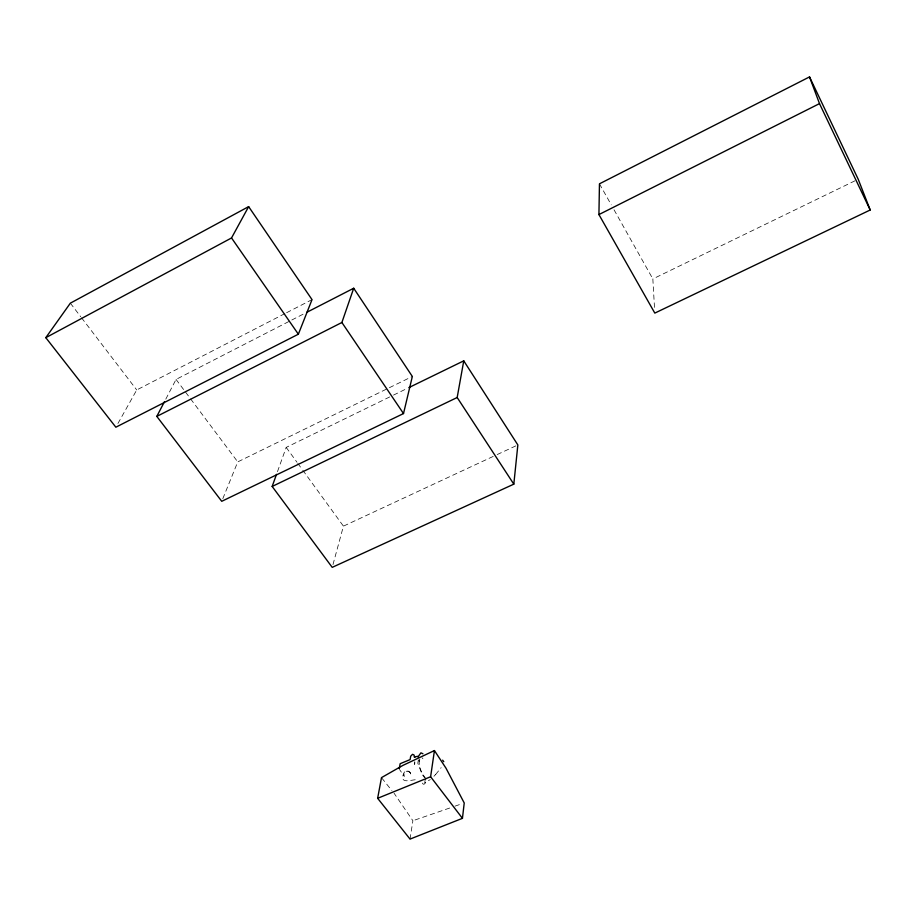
<?xml version="1.0" encoding="UTF-8"?>
<svg xmlns="http://www.w3.org/2000/svg" width="916" height="916" viewBox="0 0 916 916"><rect width="100%" height="100%" fill="white"/><g stroke="black" fill="none" stroke-linecap="round" stroke-linejoin="round"><path stroke-width="0.69" stroke-dasharray="4.58 3.44" d="M422.379 783.1C423.776 786.844 427.68 780.844 425.654 778.68M425.264 779.184L424.715 782.859L430.268 779.585M422.07 757.784L422.917 758.688M410.036 839.09L412.887 820.725L394.052 793.199M419.047 759.856L419.425 766.429L422.184 773.654L425.448 777.97M419.436 761.471L419.837 758.975M418.326 760.017L417.822 763.246L422.058 774.352L424.543 777.65M414.765 761.7L414.593 764.459L415.246 760.394M410.608 773.94L410.608 773.47M332.977 564.611L343.431 526.15L495.888 455.172M277.479 471.637L286.193 447.397L392.22 395.712M222.817 498.67L237.748 461.893L412.337 376.465M165.785 399.147L176.044 379.419L304.215 313.638M117.946 423.478L136.724 389.953L285.357 313.364M435.627 774.512L441.134 767.688M433.932 776.264L435.569 774.57M286.616 312.711L312.024 299.624M393.502 395.094L407.551 388.247M654.482 307.398L652.845 278.933L856.929 179.857M497.182 454.565L517.849 444.947M449.687 808.038L412.887 820.725M455.012 806.137L461.595 803.87M415.223 779.768C410.002 780.169 398.895 784.165 403.899 772.932C404.792 770.035 409.807 770.413 410.448 773.241M381.732 777.936L391.888 790.634M410.231 772.783C407.505 769.566 402.502 771.272 404.322 776.493L399.525 769.474M70.349 303.173L80.7 316.696M81.558 317.818L136.724 389.953M176.044 379.419L189.761 397.75M190.608 398.895L237.748 461.893M286.193 447.397L296.979 462.236M297.803 463.382L301.948 469.084M302.784 470.229L343.431 526.15M599.453 183.83L611.247 204.818M614.018 209.764L652.845 278.933M410.494 773.001L410.574 773.711"/><path stroke-width="1.37" d="M598.927 214.573L599.453 183.83L809.526 76.91L858.212 179.238L870.2 209.993L654.814 313.1L598.927 214.573L819.499 103.611L809.526 76.91M276.517 474.328L272.166 486.453L332.222 567.359L513.819 484.152L517.849 444.947L463.759 360.847L408.834 387.617M462.443 818.332L464.229 802.966L445.989 768.18L434.436 750.57L403.04 765.318L381.491 777.627L377.644 798.305L410.036 839.09L462.443 818.332L430.612 776.757L434.436 750.57M399.296 768.57L400.143 763.704L410.128 759.593L410.689 756.215L412.498 754.349L413.906 754.887L414.845 757.36M513.819 484.152L457.176 397.51L463.759 360.847M164.502 401.609L156.808 416.402L221.741 501.304L403.509 413.563L412.337 376.465L353.702 288.242L306.745 312.345M156.808 416.402L341.886 322.489L353.702 288.242M298.364 334.203L312.024 299.624L248.648 206.627L70.349 303.173L45.8 337.672L115.851 427.211L298.364 334.203L231.53 237.954L248.648 206.627M417.994 756.948L420.925 752.837L422.94 753.765M45.8 337.672L231.53 237.954M272.166 486.453L457.176 397.51M377.644 798.305L430.612 776.757M414.124 756.948L417.707 756.33M442.634 760.165L443.779 761.688M341.886 322.489L403.509 413.563M819.499 103.611L870.2 209.993"/></g></svg>
